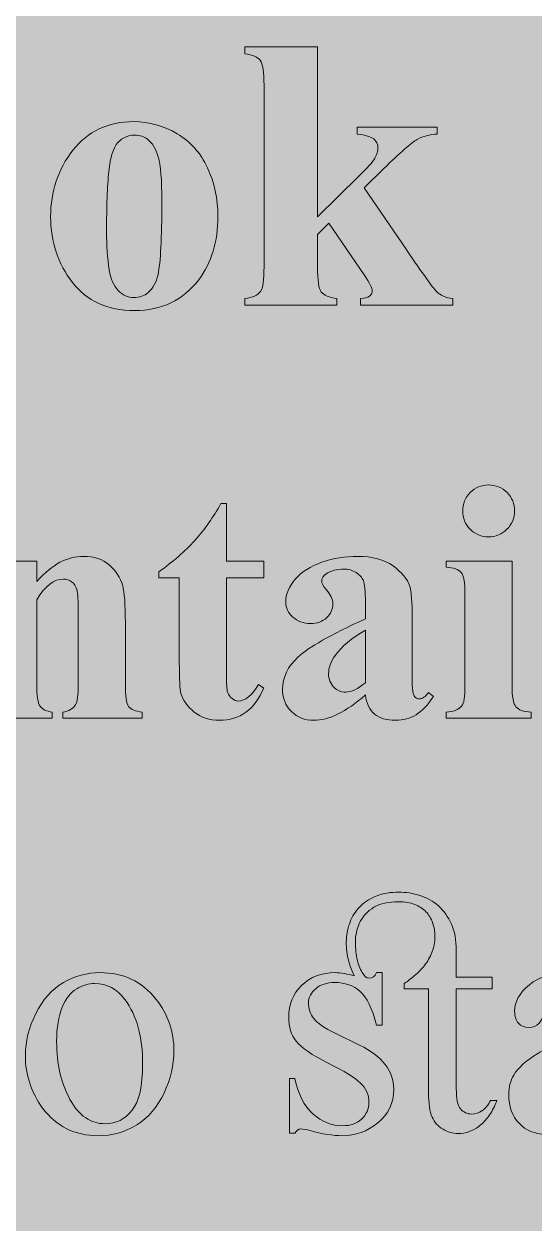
# Model space of a CAD drawing. Header units: inches. Extents: x -1481 to -429, y -1676 to -696.
# Drawn here: x -1398.57 to -1390.21, y -915.03 to -895.38 of the extents above; entities that cross this region are included whole.
import ezdxf

# ---------------------------------------------------------------- set-up
doc = ezdxf.new("R2010")
doc.units = ezdxf.units.IN
doc.header["$MEASUREMENT"] = 0
doc.layers.add('Layer 1', color=7, linetype='Continuous')

# ---------------------------------------------------------------- blocks, each defined once
blk = doc.blocks.new('block 425')
at = {"layer": 'Layer 1', "true_color": 0x8cc63e}
h = blk.add_hatch(color=73, dxfattribs=at)
h.dxf.hatch_style = 2
edge = h.paths.add_edge_path()
edge.add_spline(control_points=[(-1393.761, -895.753), (-1393.761, -895.753), (-1393.761, -898.54), (-1393.761, -898.54), (-1393.761, -898.54), (-1393.083, -897.875), (-1393.083, -897.875), (-1392.943, -897.739), (-1392.856, -897.641), (-1392.822, -897.581), (-1392.788, -897.521), (-1392.77, -897.462), (-1392.77, -897.406), (-1392.77, -897.35), (-1392.793, -897.303), (-1392.839, -897.265), (-1392.885, -897.228), (-1392.975, -897.201), (-1393.108, -897.184), (-1393.108, -897.184), (-1393.108, -897.069), (-1393.108, -897.069), (-1393.108, -897.069), (-1391.799, -897.069), (-1391.799, -897.069), (-1391.799, -897.069), (-1391.799, -897.184), (-1391.799, -897.184), (-1391.924, -897.19), (-1392.033, -897.22), (-1392.127, -897.273), (-1392.221, -897.326), (-1392.404, -897.486), (-1392.677, -897.753), (-1392.677, -897.753), (-1392.995, -898.065), (-1392.995, -898.065), (-1392.995, -898.065), (-1392.308, -899.071), (-1392.308, -899.071), (-1392.031, -899.48), (-1391.866, -899.709), (-1391.814, -899.759), (-1391.744, -899.83), (-1391.654, -899.869), (-1391.546, -899.878), (-1391.546, -899.878), (-1391.546, -899.99), (-1391.546, -899.99), (-1391.546, -899.99), (-1393.055, -899.99), (-1393.055, -899.99), (-1393.055, -899.99), (-1393.055, -899.878), (-1393.055, -899.878), (-1392.988, -899.878), (-1392.94, -899.865), (-1392.909, -899.84), (-1392.879, -899.815), (-1392.864, -899.788), (-1392.864, -899.759), (-1392.864, -899.711), (-1392.908, -899.622), (-1392.995, -899.493), (-1392.995, -899.493), (-1393.573, -898.646), (-1393.573, -898.646), (-1393.573, -898.646), (-1393.761, -898.831), (-1393.761, -898.831), (-1393.761, -898.831), (-1393.761, -899.356), (-1393.761, -899.356), (-1393.761, -899.579), (-1393.74, -899.718), (-1393.698, -899.773), (-1393.657, -899.828), (-1393.571, -899.863), (-1393.442, -899.878), (-1393.442, -899.878), (-1393.442, -899.99), (-1393.442, -899.99), (-1393.442, -899.99), (-1394.951, -899.99), (-1394.951, -899.99), (-1394.951, -899.99), (-1394.951, -899.878), (-1394.951, -899.878), (-1394.828, -899.865), (-1394.741, -899.825), (-1394.689, -899.759), (-1394.653, -899.713), (-1394.636, -899.579), (-1394.636, -899.356), (-1394.636, -899.356), (-1394.636, -896.388), (-1394.636, -896.388), (-1394.636, -896.167), (-1394.656, -896.029), (-1394.697, -895.975), (-1394.737, -895.921), (-1394.822, -895.886), (-1394.951, -895.869), (-1394.951, -895.869), (-1394.951, -895.753), (-1394.951, -895.753), (-1394.951, -895.753), (-1393.761, -895.753), (-1393.761, -895.753)], knot_values=[0, 0, 0, 0, 1, 1, 1, 2, 2, 2, 3, 3, 3, 4, 4, 4, 5, 5, 5, 6, 6, 6, 7, 7, 7, 8, 8, 8, 9, 9, 9, 10, 10, 10, 11, 11, 11, 12, 12, 12, 13, 13, 13, 14, 14, 14, 15, 15, 15, 16, 16, 16, 17, 17, 17, 18, 18, 18, 19, 19, 19, 20, 20, 20, 21, 21, 21, 22, 22, 22, 23, 23, 23, 24, 24, 24, 25, 25, 25, 26, 26, 26, 27, 27, 27, 28, 28, 28, 29, 29, 29, 30, 30, 30, 31, 31, 31, 32, 32, 32, 33, 33, 33, 34, 34, 34, 35, 35, 35, 36, 36, 36, 36], degree=3, periodic=1)
h = blk.add_hatch(color=73, dxfattribs=at)
h.dxf.hatch_style = 2
edge = h.paths.add_edge_path()
edge.add_spline(control_points=[(-1396.77, -896.981), (-1396.515, -896.981), (-1396.279, -897.047), (-1396.06, -897.178), (-1395.842, -897.309), (-1395.676, -897.496), (-1395.562, -897.737), (-1395.448, -897.979), (-1395.392, -898.244), (-1395.392, -898.531), (-1395.392, -898.945), (-1395.497, -899.292), (-1395.707, -899.571), (-1395.961, -899.909), (-1396.312, -900.077), (-1396.76, -900.077), (-1397.2, -900.077), (-1397.538, -899.923), (-1397.775, -899.615), (-1398.013, -899.307), (-1398.132, -898.949), (-1398.132, -898.543), (-1398.132, -898.125), (-1398.01, -897.759), (-1397.768, -897.448), (-1397.525, -897.137), (-1397.192, -896.981), (-1396.77, -896.981)], knot_values=[0, 0, 0, 0, 1, 1, 1, 2, 2, 2, 3, 3, 3, 4, 4, 4, 5, 5, 5, 6, 6, 6, 7, 7, 7, 8, 8, 8, 9, 9, 9, 9], degree=3, periodic=1)
edge = h.paths.add_edge_path()
edge.add_spline(control_points=[(-1396.757, -897.203), (-1396.863, -897.203), (-1396.954, -897.243), (-1397.03, -897.323), (-1397.106, -897.404), (-1397.156, -897.562), (-1397.18, -897.798), (-1397.204, -898.034), (-1397.216, -898.363), (-1397.216, -898.784), (-1397.216, -899.007), (-1397.202, -899.215), (-1397.173, -899.409), (-1397.15, -899.557), (-1397.101, -899.669), (-1397.026, -899.746), (-1396.951, -899.823), (-1396.865, -899.862), (-1396.77, -899.862), (-1396.676, -899.862), (-1396.598, -899.836), (-1396.535, -899.783), (-1396.454, -899.713), (-1396.4, -899.614), (-1396.373, -899.487), (-1396.331, -899.289), (-1396.31, -898.889), (-1396.31, -898.287), (-1396.31, -897.933), (-1396.33, -897.69), (-1396.37, -897.558), (-1396.409, -897.425), (-1396.467, -897.329), (-1396.545, -897.269), (-1396.599, -897.225), (-1396.67, -897.203), (-1396.757, -897.203)], knot_values=[0, 0, 0, 0, 1, 1, 1, 2, 2, 2, 3, 3, 3, 4, 4, 4, 5, 5, 5, 6, 6, 6, 7, 7, 7, 8, 8, 8, 9, 9, 9, 10, 10, 10, 11, 11, 11, 12, 12, 12, 12], degree=3, periodic=1)
h = blk.add_hatch(color=73, dxfattribs=at)
h.dxf.hatch_style = 2
edge = h.paths.add_edge_path()
edge.add_spline(control_points=[(-1390.573, -904.182), (-1390.573, -904.182), (-1390.573, -906.222), (-1390.573, -906.222), (-1390.573, -906.404), (-1390.552, -906.52), (-1390.509, -906.571), (-1390.467, -906.621), (-1390.385, -906.65), (-1390.262, -906.657), (-1390.262, -906.657), (-1390.262, -906.756), (-1390.262, -906.756), (-1390.262, -906.756), (-1391.652, -906.756), (-1391.652, -906.756), (-1391.652, -906.756), (-1391.652, -906.657), (-1391.652, -906.657), (-1391.538, -906.654), (-1391.454, -906.621), (-1391.399, -906.558), (-1391.362, -906.516), (-1391.344, -906.404), (-1391.344, -906.222), (-1391.344, -906.222), (-1391.344, -904.719), (-1391.344, -904.719), (-1391.344, -904.537), (-1391.365, -904.421), (-1391.407, -904.371), (-1391.449, -904.32), (-1391.531, -904.291), (-1391.652, -904.284), (-1391.652, -904.284), (-1391.652, -904.182), (-1391.652, -904.182), (-1391.652, -904.182), (-1390.573, -904.182), (-1390.573, -904.182)], knot_values=[0, 0, 0, 0, 1, 1, 1, 2, 2, 2, 3, 3, 3, 4, 4, 4, 5, 5, 5, 6, 6, 6, 7, 7, 7, 8, 8, 8, 9, 9, 9, 10, 10, 10, 11, 11, 11, 12, 12, 12, 13, 13, 13, 13], degree=3, periodic=1)
edge = h.paths.add_edge_path()
edge.add_spline(control_points=[(-1390.958, -902.935), (-1390.839, -902.935), (-1390.738, -902.976), (-1390.655, -903.06), (-1390.573, -903.143), (-1390.531, -903.244), (-1390.531, -903.362), (-1390.531, -903.479), (-1390.573, -903.579), (-1390.657, -903.662), (-1390.74, -903.744), (-1390.841, -903.786), (-1390.958, -903.786), (-1391.076, -903.786), (-1391.176, -903.744), (-1391.258, -903.662), (-1391.341, -903.579), (-1391.382, -903.479), (-1391.382, -903.362), (-1391.382, -903.244), (-1391.341, -903.143), (-1391.258, -903.06), (-1391.176, -902.976), (-1391.076, -902.935), (-1390.958, -902.935)], knot_values=[0, 0, 0, 0, 1, 1, 1, 2, 2, 2, 3, 3, 3, 4, 4, 4, 5, 5, 5, 6, 6, 6, 7, 7, 7, 8, 8, 8, 8], degree=3, periodic=1)
h = blk.add_hatch(color=73, dxfattribs=at)
h.dxf.hatch_style = 2
edge = h.paths.add_edge_path()
edge.add_spline(control_points=[(-1395.253, -903.24), (-1395.253, -903.24), (-1395.253, -904.182), (-1395.253, -904.182), (-1395.253, -904.182), (-1394.642, -904.182), (-1394.642, -904.182), (-1394.642, -904.182), (-1394.642, -904.455), (-1394.642, -904.455), (-1394.642, -904.455), (-1395.253, -904.455), (-1395.253, -904.455), (-1395.253, -904.455), (-1395.253, -906.043), (-1395.253, -906.043), (-1395.253, -906.192), (-1395.247, -906.288), (-1395.233, -906.331), (-1395.219, -906.374), (-1395.195, -906.409), (-1395.16, -906.436), (-1395.125, -906.462), (-1395.093, -906.476), (-1395.063, -906.476), (-1394.944, -906.476), (-1394.831, -906.385), (-1394.725, -906.203), (-1394.725, -906.203), (-1394.642, -906.263), (-1394.642, -906.263), (-1394.791, -906.616), (-1395.032, -906.792), (-1395.366, -906.792), (-1395.53, -906.792), (-1395.668, -906.747), (-1395.781, -906.656), (-1395.894, -906.565), (-1395.966, -906.464), (-1395.997, -906.352), (-1396.015, -906.289), (-1396.024, -906.12), (-1396.024, -905.845), (-1396.024, -905.845), (-1396.024, -904.455), (-1396.024, -904.455), (-1396.024, -904.455), (-1396.36, -904.455), (-1396.36, -904.455), (-1396.36, -904.455), (-1396.36, -904.358), (-1396.36, -904.358), (-1396.129, -904.195), (-1395.932, -904.023), (-1395.77, -903.843), (-1395.607, -903.663), (-1395.465, -903.463), (-1395.344, -903.24), (-1395.344, -903.24), (-1395.253, -903.24), (-1395.253, -903.24)], knot_values=[0, 0, 0, 0, 1, 1, 1, 2, 2, 2, 3, 3, 3, 4, 4, 4, 5, 5, 5, 6, 6, 6, 7, 7, 7, 8, 8, 8, 9, 9, 9, 10, 10, 10, 11, 11, 11, 12, 12, 12, 13, 13, 13, 14, 14, 14, 15, 15, 15, 16, 16, 16, 17, 17, 17, 18, 18, 18, 19, 19, 19, 20, 20, 20, 20], degree=3, periodic=1)
h = blk.add_hatch(color=73, dxfattribs=at)
h.dxf.hatch_style = 2
edge = h.paths.add_edge_path()
edge.add_spline(control_points=[(-1398.359, -904.182), (-1398.359, -904.182), (-1398.359, -904.515), (-1398.359, -904.515), (-1398.227, -904.372), (-1398.1, -904.268), (-1397.979, -904.203), (-1397.858, -904.137), (-1397.728, -904.105), (-1397.588, -904.105), (-1397.421, -904.105), (-1397.283, -904.151), (-1397.172, -904.244), (-1397.062, -904.337), (-1396.989, -904.452), (-1396.952, -904.589), (-1396.923, -904.694), (-1396.908, -904.895), (-1396.908, -905.193), (-1396.908, -905.193), (-1396.908, -906.195), (-1396.908, -906.195), (-1396.908, -906.393), (-1396.89, -906.516), (-1396.854, -906.565), (-1396.819, -906.614), (-1396.744, -906.644), (-1396.63, -906.657), (-1396.63, -906.657), (-1396.63, -906.756), (-1396.63, -906.756), (-1396.63, -906.756), (-1397.932, -906.756), (-1397.932, -906.756), (-1397.932, -906.756), (-1397.932, -906.657), (-1397.932, -906.657), (-1397.835, -906.644), (-1397.765, -906.604), (-1397.723, -906.536), (-1397.694, -906.49), (-1397.679, -906.376), (-1397.679, -906.195), (-1397.679, -906.195), (-1397.679, -905.049), (-1397.679, -905.049), (-1397.679, -904.838), (-1397.687, -904.705), (-1397.704, -904.65), (-1397.72, -904.595), (-1397.748, -904.552), (-1397.788, -904.522), (-1397.827, -904.492), (-1397.871, -904.477), (-1397.919, -904.477), (-1398.077, -904.477), (-1398.223, -904.589), (-1398.359, -904.815), (-1398.359, -904.815), (-1398.359, -906.195), (-1398.359, -906.195), (-1398.359, -906.387), (-1398.341, -906.509), (-1398.305, -906.561), (-1398.27, -906.612), (-1398.203, -906.644), (-1398.106, -906.657), (-1398.106, -906.657), (-1398.106, -906.756), (-1398.106, -906.756), (-1398.106, -906.756), (-1399.408, -906.756), (-1399.408, -906.756), (-1399.408, -906.756), (-1399.408, -906.657), (-1399.408, -906.657), (-1399.3, -906.646), (-1399.223, -906.611), (-1399.177, -906.553), (-1399.146, -906.512), (-1399.13, -906.393), (-1399.13, -906.195), (-1399.13, -906.195), (-1399.13, -904.741), (-1399.13, -904.741), (-1399.13, -904.546), (-1399.148, -904.425), (-1399.184, -904.378), (-1399.22, -904.33), (-1399.294, -904.299), (-1399.408, -904.284), (-1399.408, -904.284), (-1399.408, -904.182), (-1399.408, -904.182), (-1399.408, -904.182), (-1398.359, -904.182), (-1398.359, -904.182)], knot_values=[0, 0, 0, 0, 1, 1, 1, 2, 2, 2, 3, 3, 3, 4, 4, 4, 5, 5, 5, 6, 6, 6, 7, 7, 7, 8, 8, 8, 9, 9, 9, 10, 10, 10, 11, 11, 11, 12, 12, 12, 13, 13, 13, 14, 14, 14, 15, 15, 15, 16, 16, 16, 17, 17, 17, 18, 18, 18, 19, 19, 19, 20, 20, 20, 21, 21, 21, 22, 22, 22, 23, 23, 23, 24, 24, 24, 25, 25, 25, 26, 26, 26, 27, 27, 27, 28, 28, 28, 29, 29, 29, 30, 30, 30, 31, 31, 31, 32, 32, 32, 32], degree=3, periodic=1)
h = blk.add_hatch(color=73, dxfattribs=at)
h.dxf.hatch_style = 2
edge = h.paths.add_edge_path()
edge.add_spline(control_points=[(-1392.976, -906.376), (-1393.29, -906.654), (-1393.572, -906.792), (-1393.822, -906.792), (-1393.968, -906.792), (-1394.091, -906.744), (-1394.188, -906.648), (-1394.285, -906.551), (-1394.334, -906.43), (-1394.334, -906.285), (-1394.334, -906.089), (-1394.249, -905.912), (-1394.08, -905.756), (-1393.912, -905.598), (-1393.544, -905.39), (-1392.976, -905.129), (-1392.976, -905.129), (-1392.976, -904.87), (-1392.976, -904.87), (-1392.976, -904.676), (-1392.987, -904.553), (-1393.008, -904.503), (-1393.029, -904.452), (-1393.069, -904.408), (-1393.128, -904.371), (-1393.187, -904.333), (-1393.253, -904.314), (-1393.326, -904.314), (-1393.445, -904.314), (-1393.544, -904.341), (-1393.621, -904.394), (-1393.668, -904.427), (-1393.692, -904.466), (-1393.692, -904.51), (-1393.692, -904.548), (-1393.667, -904.596), (-1393.615, -904.653), (-1393.545, -904.732), (-1393.51, -904.808), (-1393.51, -904.881), (-1393.51, -904.971), (-1393.544, -905.048), (-1393.611, -905.111), (-1393.678, -905.175), (-1393.766, -905.206), (-1393.874, -905.206), (-1393.99, -905.206), (-1394.086, -905.171), (-1394.164, -905.102), (-1394.242, -905.032), (-1394.281, -904.95), (-1394.281, -904.857), (-1394.281, -904.724), (-1394.229, -904.598), (-1394.124, -904.478), (-1394.02, -904.358), (-1393.874, -904.266), (-1393.687, -904.201), (-1393.5, -904.137), (-1393.305, -904.105), (-1393.103, -904.105), (-1392.859, -904.105), (-1392.666, -904.157), (-1392.523, -904.26), (-1392.381, -904.364), (-1392.289, -904.477), (-1392.247, -904.598), (-1392.221, -904.675), (-1392.208, -904.852), (-1392.208, -905.129), (-1392.208, -905.129), (-1392.208, -906.129), (-1392.208, -906.129), (-1392.208, -906.246), (-1392.204, -906.32), (-1392.194, -906.35), (-1392.185, -906.381), (-1392.171, -906.403), (-1392.153, -906.418), (-1392.135, -906.433), (-1392.114, -906.44), (-1392.09, -906.44), (-1392.042, -906.44), (-1391.993, -906.406), (-1391.944, -906.338), (-1391.944, -906.338), (-1391.861, -906.404), (-1391.861, -906.404), (-1391.953, -906.54), (-1392.048, -906.639), (-1392.146, -906.7), (-1392.244, -906.762), (-1392.356, -906.792), (-1392.481, -906.792), (-1392.628, -906.792), (-1392.742, -906.758), (-1392.825, -906.689), (-1392.907, -906.62), (-1392.958, -906.516), (-1392.976, -906.376)], knot_values=[0, 0, 0, 0, 1, 1, 1, 2, 2, 2, 3, 3, 3, 4, 4, 4, 5, 5, 5, 6, 6, 6, 7, 7, 7, 8, 8, 8, 9, 9, 9, 10, 10, 10, 11, 11, 11, 12, 12, 12, 13, 13, 13, 14, 14, 14, 15, 15, 15, 16, 16, 16, 17, 17, 17, 18, 18, 18, 19, 19, 19, 20, 20, 20, 21, 21, 21, 22, 22, 22, 23, 23, 23, 24, 24, 24, 25, 25, 25, 26, 26, 26, 27, 27, 27, 28, 28, 28, 29, 29, 29, 30, 30, 30, 31, 31, 31, 32, 32, 32, 33, 33, 33, 33], degree=3, periodic=1)
edge = h.paths.add_edge_path()
edge.add_spline(control_points=[(-1392.976, -906.176), (-1392.976, -906.176), (-1392.976, -905.314), (-1392.976, -905.314), (-1393.199, -905.444), (-1393.364, -905.583), (-1393.472, -905.732), (-1393.544, -905.831), (-1393.579, -905.931), (-1393.579, -906.032), (-1393.579, -906.117), (-1393.549, -906.191), (-1393.488, -906.255), (-1393.443, -906.305), (-1393.378, -906.33), (-1393.296, -906.33), (-1393.204, -906.33), (-1393.097, -906.278), (-1392.976, -906.176)], knot_values=[0, 0, 0, 0, 1, 1, 1, 2, 2, 2, 3, 3, 3, 4, 4, 4, 5, 5, 5, 6, 6, 6, 6], degree=3, periodic=1)
h = blk.add_hatch(color=73, dxfattribs=at)
h.dxf.hatch_style = 2
edge = h.paths.add_edge_path()
edge.add_spline(control_points=[(-1392.701, -910.927), (-1392.701, -910.927), (-1392.701, -911.786), (-1392.701, -911.786), (-1392.701, -911.786), (-1392.792, -911.786), (-1392.792, -911.786), (-1392.862, -911.516), (-1392.952, -911.332), (-1393.062, -911.235), (-1393.17, -911.137), (-1393.309, -911.089), (-1393.478, -911.089), (-1393.606, -911.089), (-1393.71, -911.123), (-1393.789, -911.191), (-1393.868, -911.259), (-1393.907, -911.334), (-1393.907, -911.417), (-1393.907, -911.517), (-1393.878, -911.606), (-1393.819, -911.681), (-1393.762, -911.756), (-1393.646, -911.836), (-1393.472, -911.921), (-1393.472, -911.921), (-1393.07, -912.116), (-1393.07, -912.116), (-1392.697, -912.298), (-1392.511, -912.537), (-1392.511, -912.835), (-1392.511, -913.064), (-1392.598, -913.249), (-1392.773, -913.391), (-1392.945, -913.53), (-1393.139, -913.6), (-1393.354, -913.6), (-1393.508, -913.6), (-1393.684, -913.572), (-1393.882, -913.517), (-1393.939, -913.499), (-1393.989, -913.49), (-1394.031, -913.49), (-1394.071, -913.49), (-1394.104, -913.514), (-1394.13, -913.561), (-1394.13, -913.561), (-1394.221, -913.561), (-1394.221, -913.561), (-1394.221, -913.561), (-1394.221, -912.661), (-1394.221, -912.661), (-1394.221, -912.661), (-1394.13, -912.661), (-1394.13, -912.661), (-1394.077, -912.922), (-1393.979, -913.115), (-1393.836, -913.242), (-1393.689, -913.372), (-1393.526, -913.437), (-1393.348, -913.437), (-1393.222, -913.437), (-1393.119, -913.401), (-1393.04, -913.328), (-1392.959, -913.252), (-1392.919, -913.162), (-1392.919, -913.057), (-1392.919, -912.929), (-1392.964, -912.822), (-1393.054, -912.738), (-1393.145, -912.65), (-1393.322, -912.541), (-1393.585, -912.41), (-1393.851, -912.279), (-1394.026, -912.159), (-1394.108, -912.053), (-1394.191, -911.948), (-1394.232, -911.816), (-1394.232, -911.656), (-1394.232, -911.451), (-1394.161, -911.277), (-1394.02, -911.136), (-1393.879, -910.996), (-1393.694, -910.927), (-1393.467, -910.927), (-1393.428, -910.927), (-1393.38, -910.932), (-1393.322, -910.943), (-1393.264, -910.954), (-1393.21, -910.966), (-1393.158, -910.979), (-1393.21, -910.876), (-1393.246, -910.771), (-1393.267, -910.662), (-1393.288, -910.554), (-1393.294, -910.449), (-1393.285, -910.348), (-1393.276, -910.247), (-1393.251, -910.152), (-1393.212, -910.062), (-1393.172, -909.972), (-1393.117, -909.893), (-1393.045, -909.827), (-1392.974, -909.759), (-1392.887, -909.706), (-1392.784, -909.667), (-1392.681, -909.628), (-1392.563, -909.608), (-1392.429, -909.608), (-1392.309, -909.608), (-1392.193, -909.626), (-1392.08, -909.663), (-1391.967, -909.7), (-1391.867, -909.757), (-1391.779, -909.835), (-1391.691, -909.913), (-1391.62, -910.012), (-1391.567, -910.132), (-1391.514, -910.252), (-1391.487, -910.395), (-1391.487, -910.56), (-1391.487, -910.56), (-1391.487, -911.001), (-1391.487, -911.001), (-1391.487, -911.001), (-1390.898, -911.001), (-1390.898, -911.001), (-1390.898, -911.001), (-1390.898, -911.194), (-1390.898, -911.194), (-1390.898, -911.194), (-1391.487, -911.194), (-1391.487, -911.194), (-1391.487, -911.194), (-1391.487, -912.829), (-1391.487, -912.829), (-1391.487, -912.992), (-1391.464, -913.103), (-1391.418, -913.159), (-1391.372, -913.216), (-1391.312, -913.245), (-1391.236, -913.245), (-1391.176, -913.245), (-1391.117, -913.226), (-1391.06, -913.188), (-1391.003, -913.151), (-1390.959, -913.095), (-1390.928, -913.022), (-1390.928, -913.022), (-1390.821, -913.022), (-1390.821, -913.022), (-1390.854, -913.112), (-1390.894, -913.191), (-1390.94, -913.259), (-1390.987, -913.327), (-1391.038, -913.383), (-1391.093, -913.428), (-1391.148, -913.473), (-1391.207, -913.507), (-1391.269, -913.53), (-1391.332, -913.553), (-1391.394, -913.564), (-1391.457, -913.564), (-1391.543, -913.564), (-1391.625, -913.541), (-1391.704, -913.495), (-1391.785, -913.448), (-1391.845, -913.381), (-1391.883, -913.294), (-1391.922, -913.206), (-1391.941, -913.071), (-1391.941, -912.89), (-1391.941, -912.89), (-1391.941, -911.194), (-1391.941, -911.194), (-1391.941, -911.194), (-1392.34, -911.194), (-1392.34, -911.194), (-1392.34, -911.194), (-1392.34, -911.103), (-1392.34, -911.103), (-1392.285, -911.068), (-1392.228, -911.026), (-1392.17, -910.977), (-1392.111, -910.929), (-1392.057, -910.873), (-1392.007, -910.81), (-1391.958, -910.746), (-1391.917, -910.675), (-1391.885, -910.596), (-1391.853, -910.517), (-1391.837, -910.43), (-1391.837, -910.334), (-1391.837, -910.256), (-1391.849, -910.181), (-1391.874, -910.112), (-1391.899, -910.042), (-1391.935, -909.981), (-1391.984, -909.93), (-1392.033, -909.878), (-1392.094, -909.838), (-1392.168, -909.809), (-1392.243, -909.779), (-1392.329, -909.765), (-1392.429, -909.765), (-1392.599, -909.765), (-1392.735, -909.795), (-1392.836, -909.857), (-1392.937, -909.918), (-1393.011, -909.996), (-1393.059, -910.089), (-1393.107, -910.183), (-1393.133, -910.283), (-1393.138, -910.391), (-1393.142, -910.498), (-1393.134, -910.599), (-1393.114, -910.692), (-1393.094, -910.786), (-1393.065, -910.864), (-1393.027, -910.925), (-1392.99, -910.987), (-1392.954, -911.017), (-1392.919, -911.017), (-1392.86, -911.017), (-1392.818, -910.987), (-1392.792, -910.927), (-1392.792, -910.927), (-1392.701, -910.927), (-1392.701, -910.927)], knot_values=[0, 0, 0, 0, 1, 1, 1, 2, 2, 2, 3, 3, 3, 4, 4, 4, 5, 5, 5, 6, 6, 6, 7, 7, 7, 8, 8, 8, 9, 9, 9, 10, 10, 10, 11, 11, 11, 12, 12, 12, 13, 13, 13, 14, 14, 14, 15, 15, 15, 16, 16, 16, 17, 17, 17, 18, 18, 18, 19, 19, 19, 20, 20, 20, 21, 21, 21, 22, 22, 22, 23, 23, 23, 24, 24, 24, 25, 25, 25, 26, 26, 26, 27, 27, 27, 28, 28, 28, 29, 29, 29, 30, 30, 30, 31, 31, 31, 32, 32, 32, 33, 33, 33, 34, 34, 34, 35, 35, 35, 36, 36, 36, 37, 37, 37, 38, 38, 38, 39, 39, 39, 40, 40, 40, 41, 41, 41, 42, 42, 42, 43, 43, 43, 44, 44, 44, 45, 45, 45, 46, 46, 46, 47, 47, 47, 48, 48, 48, 49, 49, 49, 50, 50, 50, 51, 51, 51, 52, 52, 52, 53, 53, 53, 54, 54, 54, 55, 55, 55, 56, 56, 56, 57, 57, 57, 58, 58, 58, 59, 59, 59, 60, 60, 60, 61, 61, 61, 62, 62, 62, 63, 63, 63, 64, 64, 64, 65, 65, 65, 66, 66, 66, 67, 67, 67, 68, 68, 68, 69, 69, 69, 70, 70, 70, 71, 71, 71, 72, 72, 72, 73, 73, 73, 74, 74, 74, 75, 75, 75, 76, 76, 76, 76], degree=3, periodic=1)
h = blk.add_hatch(color=73, dxfattribs=at)
h.dxf.hatch_style = 2
edge = h.paths.add_edge_path()
edge.add_spline(control_points=[(-1397.327, -910.927), (-1396.945, -910.927), (-1396.638, -911.071), (-1396.407, -911.361), (-1396.211, -911.609), (-1396.112, -911.894), (-1396.112, -912.215), (-1396.112, -912.441), (-1396.167, -912.669), (-1396.275, -912.901), (-1396.383, -913.132), (-1396.532, -913.306), (-1396.722, -913.424), (-1396.912, -913.541), (-1397.124, -913.6), (-1397.357, -913.6), (-1397.737, -913.6), (-1398.039, -913.448), (-1398.263, -913.146), (-1398.452, -912.891), (-1398.546, -912.604), (-1398.546, -912.287), (-1398.546, -912.055), (-1398.489, -911.825), (-1398.374, -911.597), (-1398.26, -911.368), (-1398.109, -911.2), (-1397.921, -911.09), (-1397.734, -910.981), (-1397.536, -910.927), (-1397.327, -910.927)], knot_values=[0, 0, 0, 0, 1, 1, 1, 2, 2, 2, 3, 3, 3, 4, 4, 4, 5, 5, 5, 6, 6, 6, 7, 7, 7, 8, 8, 8, 9, 9, 9, 10, 10, 10, 10], degree=3, periodic=1)
edge = h.paths.add_edge_path()
edge.add_spline(control_points=[(-1397.412, -911.105), (-1397.509, -911.105), (-1397.607, -911.134), (-1397.705, -911.192), (-1397.803, -911.25), (-1397.883, -911.351), (-1397.943, -911.496), (-1398.004, -911.642), (-1398.034, -911.828), (-1398.034, -912.055), (-1398.034, -912.423), (-1397.961, -912.739), (-1397.815, -913.005), (-1397.669, -913.271), (-1397.477, -913.404), (-1397.239, -913.404), (-1397.061, -913.404), (-1396.914, -913.331), (-1396.798, -913.184), (-1396.682, -913.037), (-1396.625, -912.785), (-1396.625, -912.427), (-1396.625, -911.979), (-1396.721, -911.627), (-1396.914, -911.37), (-1397.044, -911.194), (-1397.21, -911.105), (-1397.412, -911.105)], knot_values=[0, 0, 0, 0, 1, 1, 1, 2, 2, 2, 3, 3, 3, 4, 4, 4, 5, 5, 5, 6, 6, 6, 7, 7, 7, 8, 8, 8, 9, 9, 9, 9], degree=3, periodic=1)
h = blk.add_hatch(color=73, dxfattribs=at)
h.dxf.hatch_style = 2
edge = h.paths.add_edge_path()
edge.add_spline(control_points=[(-1389.224, -913.159), (-1389.482, -913.36), (-1389.645, -913.475), (-1389.711, -913.506), (-1389.81, -913.552), (-1389.916, -913.575), (-1390.028, -913.575), (-1390.202, -913.575), (-1390.346, -913.516), (-1390.458, -913.396), (-1390.571, -913.277), (-1390.628, -913.12), (-1390.628, -912.925), (-1390.628, -912.803), (-1390.6, -912.696), (-1390.545, -912.606), (-1390.47, -912.481), (-1390.339, -912.364), (-1390.153, -912.254), (-1389.967, -912.143), (-1389.657, -912.009), (-1389.224, -911.852), (-1389.224, -911.852), (-1389.224, -911.752), (-1389.224, -911.752), (-1389.224, -911.501), (-1389.264, -911.328), (-1389.343, -911.235), (-1389.423, -911.141), (-1389.539, -911.094), (-1389.692, -911.094), (-1389.807, -911.094), (-1389.899, -911.126), (-1389.967, -911.188), (-1390.037, -911.25), (-1390.072, -911.322), (-1390.072, -911.403), (-1390.072, -911.403), (-1390.066, -911.563), (-1390.066, -911.563), (-1390.066, -911.647), (-1390.088, -911.712), (-1390.131, -911.758), (-1390.174, -911.804), (-1390.23, -911.827), (-1390.3, -911.827), (-1390.368, -911.827), (-1390.424, -911.803), (-1390.467, -911.755), (-1390.51, -911.708), (-1390.531, -911.642), (-1390.531, -911.56), (-1390.531, -911.402), (-1390.451, -911.257), (-1390.289, -911.125), (-1390.128, -910.992), (-1389.901, -910.927), (-1389.609, -910.927), (-1389.385, -910.927), (-1389.202, -910.964), (-1389.058, -911.039), (-1388.95, -911.096), (-1388.87, -911.185), (-1388.819, -911.306), (-1388.786, -911.386), (-1388.769, -911.547), (-1388.769, -911.791), (-1388.769, -911.791), (-1388.769, -912.647), (-1388.769, -912.647), (-1388.769, -912.888), (-1388.765, -913.035), (-1388.756, -913.089), (-1388.746, -913.143), (-1388.731, -913.18), (-1388.71, -913.198), (-1388.689, -913.216), (-1388.665, -913.226), (-1388.637, -913.226), (-1388.608, -913.226), (-1388.582, -913.219), (-1388.56, -913.206), (-1388.522, -913.183), (-1388.447, -913.115), (-1388.337, -913.005), (-1388.337, -913.005), (-1388.337, -913.159), (-1388.337, -913.159), (-1388.543, -913.435), (-1388.739, -913.572), (-1388.926, -913.572), (-1389.016, -913.572), (-1389.088, -913.541), (-1389.141, -913.479), (-1389.194, -913.416), (-1389.222, -913.31), (-1389.224, -913.159)], knot_values=[0, 0, 0, 0, 1, 1, 1, 2, 2, 2, 3, 3, 3, 4, 4, 4, 5, 5, 5, 6, 6, 6, 7, 7, 7, 8, 8, 8, 9, 9, 9, 10, 10, 10, 11, 11, 11, 12, 12, 12, 13, 13, 13, 14, 14, 14, 15, 15, 15, 16, 16, 16, 17, 17, 17, 18, 18, 18, 19, 19, 19, 20, 20, 20, 21, 21, 21, 22, 22, 22, 23, 23, 23, 24, 24, 24, 25, 25, 25, 26, 26, 26, 27, 27, 27, 28, 28, 28, 29, 29, 29, 30, 30, 30, 31, 31, 31, 32, 32, 32, 32], degree=3, periodic=1)
edge = h.paths.add_edge_path()
edge.add_spline(control_points=[(-1389.224, -912.981), (-1389.224, -912.981), (-1389.224, -912.019), (-1389.224, -912.019), (-1389.501, -912.13), (-1389.68, -912.208), (-1389.76, -912.254), (-1389.906, -912.334), (-1390.009, -912.419), (-1390.072, -912.507), (-1390.134, -912.595), (-1390.165, -912.691), (-1390.165, -912.796), (-1390.165, -912.928), (-1390.126, -913.038), (-1390.047, -913.125), (-1389.968, -913.212), (-1389.877, -913.256), (-1389.774, -913.256), (-1389.635, -913.256), (-1389.451, -913.164), (-1389.224, -912.981)], knot_values=[0, 0, 0, 0, 1, 1, 1, 2, 2, 2, 3, 3, 3, 4, 4, 4, 5, 5, 5, 6, 6, 6, 7, 7, 7, 7], degree=3, periodic=1)
at = {"layer": 'Layer 1', "lineweight": 0}
for points, knots in [([(-1393.761, -895.753), (-1393.761, -895.753), (-1393.761, -898.54), (-1393.761, -898.54), (-1393.761, -898.54), (-1393.083, -897.875), (-1393.083, -897.875), (-1392.943, -897.739), (-1392.856, -897.641), (-1392.822, -897.581), (-1392.788, -897.521), (-1392.77, -897.462), (-1392.77, -897.406), (-1392.77, -897.35), (-1392.793, -897.303), (-1392.839, -897.265), (-1392.885, -897.228), (-1392.975, -897.201), (-1393.108, -897.184), (-1393.108, -897.184), (-1393.108, -897.069), (-1393.108, -897.069), (-1393.108, -897.069), (-1391.799, -897.069), (-1391.799, -897.069), (-1391.799, -897.069), (-1391.799, -897.184), (-1391.799, -897.184), (-1391.924, -897.19), (-1392.033, -897.22), (-1392.127, -897.273), (-1392.221, -897.326), (-1392.404, -897.486), (-1392.677, -897.753), (-1392.677, -897.753), (-1392.995, -898.065), (-1392.995, -898.065), (-1392.995, -898.065), (-1392.308, -899.071), (-1392.308, -899.071), (-1392.031, -899.48), (-1391.866, -899.709), (-1391.814, -899.759), (-1391.744, -899.83), (-1391.654, -899.869), (-1391.546, -899.878), (-1391.546, -899.878), (-1391.546, -899.99), (-1391.546, -899.99), (-1391.546, -899.99), (-1393.055, -899.99), (-1393.055, -899.99), (-1393.055, -899.99), (-1393.055, -899.878), (-1393.055, -899.878), (-1392.988, -899.878), (-1392.94, -899.865), (-1392.909, -899.84), (-1392.879, -899.815), (-1392.864, -899.788), (-1392.864, -899.759), (-1392.864, -899.711), (-1392.908, -899.622), (-1392.995, -899.493), (-1392.995, -899.493), (-1393.573, -898.646), (-1393.573, -898.646), (-1393.573, -898.646), (-1393.761, -898.831), (-1393.761, -898.831), (-1393.761, -898.831), (-1393.761, -899.356), (-1393.761, -899.356), (-1393.761, -899.579), (-1393.74, -899.718), (-1393.698, -899.773), (-1393.657, -899.828), (-1393.571, -899.863), (-1393.442, -899.878), (-1393.442, -899.878), (-1393.442, -899.99), (-1393.442, -899.99), (-1393.442, -899.99), (-1394.951, -899.99), (-1394.951, -899.99), (-1394.951, -899.99), (-1394.951, -899.878), (-1394.951, -899.878), (-1394.828, -899.865), (-1394.741, -899.825), (-1394.689, -899.759), (-1394.653, -899.713), (-1394.636, -899.579), (-1394.636, -899.356), (-1394.636, -899.356), (-1394.636, -896.388), (-1394.636, -896.388), (-1394.636, -896.167), (-1394.656, -896.029), (-1394.697, -895.975), (-1394.737, -895.921), (-1394.822, -895.886), (-1394.951, -895.869), (-1394.951, -895.869), (-1394.951, -895.753), (-1394.951, -895.753), (-1394.951, -895.753), (-1393.761, -895.753), (-1393.761, -895.753)], [0, 0, 0, 0, 1, 1, 1, 2, 2, 2, 3, 3, 3, 4, 4, 4, 5, 5, 5, 6, 6, 6, 7, 7, 7, 8, 8, 8, 9, 9, 9, 10, 10, 10, 11, 11, 11, 12, 12, 12, 13, 13, 13, 14, 14, 14, 15, 15, 15, 16, 16, 16, 17, 17, 17, 18, 18, 18, 19, 19, 19, 20, 20, 20, 21, 21, 21, 22, 22, 22, 23, 23, 23, 24, 24, 24, 25, 25, 25, 26, 26, 26, 27, 27, 27, 28, 28, 28, 29, 29, 29, 30, 30, 30, 31, 31, 31, 32, 32, 32, 33, 33, 33, 34, 34, 34, 35, 35, 35, 36, 36, 36, 36]), ([(-1396.77, -896.981), (-1396.515, -896.981), (-1396.279, -897.047), (-1396.06, -897.178), (-1395.842, -897.309), (-1395.676, -897.496), (-1395.562, -897.737), (-1395.448, -897.979), (-1395.392, -898.244), (-1395.392, -898.531), (-1395.392, -898.945), (-1395.497, -899.292), (-1395.707, -899.571), (-1395.961, -899.909), (-1396.312, -900.077), (-1396.76, -900.077), (-1397.2, -900.077), (-1397.538, -899.923), (-1397.775, -899.615), (-1398.013, -899.307), (-1398.132, -898.949), (-1398.132, -898.543), (-1398.132, -898.125), (-1398.01, -897.759), (-1397.768, -897.448), (-1397.525, -897.137), (-1397.192, -896.981), (-1396.77, -896.981)], [0, 0, 0, 0, 1, 1, 1, 2, 2, 2, 3, 3, 3, 4, 4, 4, 5, 5, 5, 6, 6, 6, 7, 7, 7, 8, 8, 8, 9, 9, 9, 9]), ([(-1396.757, -897.203), (-1396.863, -897.203), (-1396.954, -897.243), (-1397.03, -897.323), (-1397.106, -897.404), (-1397.156, -897.562), (-1397.18, -897.798), (-1397.204, -898.034), (-1397.216, -898.363), (-1397.216, -898.784), (-1397.216, -899.007), (-1397.202, -899.215), (-1397.173, -899.409), (-1397.15, -899.557), (-1397.101, -899.669), (-1397.026, -899.746), (-1396.951, -899.823), (-1396.865, -899.862), (-1396.77, -899.862), (-1396.676, -899.862), (-1396.598, -899.836), (-1396.535, -899.783), (-1396.454, -899.713), (-1396.4, -899.614), (-1396.373, -899.487), (-1396.331, -899.289), (-1396.31, -898.889), (-1396.31, -898.287), (-1396.31, -897.933), (-1396.33, -897.69), (-1396.37, -897.558), (-1396.409, -897.425), (-1396.467, -897.329), (-1396.545, -897.269), (-1396.599, -897.225), (-1396.67, -897.203), (-1396.757, -897.203)], [0, 0, 0, 0, 1, 1, 1, 2, 2, 2, 3, 3, 3, 4, 4, 4, 5, 5, 5, 6, 6, 6, 7, 7, 7, 8, 8, 8, 9, 9, 9, 10, 10, 10, 11, 11, 11, 12, 12, 12, 12]), ([(-1390.958, -902.935), (-1390.839, -902.935), (-1390.738, -902.976), (-1390.655, -903.06), (-1390.573, -903.143), (-1390.531, -903.244), (-1390.531, -903.362), (-1390.531, -903.479), (-1390.573, -903.579), (-1390.657, -903.662), (-1390.74, -903.744), (-1390.841, -903.786), (-1390.958, -903.786), (-1391.076, -903.786), (-1391.176, -903.744), (-1391.258, -903.662), (-1391.341, -903.579), (-1391.382, -903.479), (-1391.382, -903.362), (-1391.382, -903.244), (-1391.341, -903.143), (-1391.258, -903.06), (-1391.176, -902.976), (-1391.076, -902.935), (-1390.958, -902.935)], [0, 0, 0, 0, 1, 1, 1, 2, 2, 2, 3, 3, 3, 4, 4, 4, 5, 5, 5, 6, 6, 6, 7, 7, 7, 8, 8, 8, 8]), ([(-1395.253, -903.24), (-1395.253, -903.24), (-1395.253, -904.182), (-1395.253, -904.182), (-1395.253, -904.182), (-1394.642, -904.182), (-1394.642, -904.182), (-1394.642, -904.182), (-1394.642, -904.455), (-1394.642, -904.455), (-1394.642, -904.455), (-1395.253, -904.455), (-1395.253, -904.455), (-1395.253, -904.455), (-1395.253, -906.043), (-1395.253, -906.043), (-1395.253, -906.192), (-1395.247, -906.288), (-1395.233, -906.331), (-1395.219, -906.374), (-1395.195, -906.409), (-1395.16, -906.436), (-1395.125, -906.462), (-1395.093, -906.476), (-1395.063, -906.476), (-1394.944, -906.476), (-1394.831, -906.385), (-1394.725, -906.203), (-1394.725, -906.203), (-1394.642, -906.263), (-1394.642, -906.263), (-1394.791, -906.616), (-1395.032, -906.792), (-1395.366, -906.792), (-1395.53, -906.792), (-1395.668, -906.747), (-1395.781, -906.656), (-1395.894, -906.565), (-1395.966, -906.464), (-1395.997, -906.352), (-1396.015, -906.289), (-1396.024, -906.12), (-1396.024, -905.845), (-1396.024, -905.845), (-1396.024, -904.455), (-1396.024, -904.455), (-1396.024, -904.455), (-1396.36, -904.455), (-1396.36, -904.455), (-1396.36, -904.455), (-1396.36, -904.358), (-1396.36, -904.358), (-1396.129, -904.195), (-1395.932, -904.023), (-1395.77, -903.843), (-1395.607, -903.663), (-1395.465, -903.463), (-1395.344, -903.24), (-1395.344, -903.24), (-1395.253, -903.24), (-1395.253, -903.24)], [0, 0, 0, 0, 1, 1, 1, 2, 2, 2, 3, 3, 3, 4, 4, 4, 5, 5, 5, 6, 6, 6, 7, 7, 7, 8, 8, 8, 9, 9, 9, 10, 10, 10, 11, 11, 11, 12, 12, 12, 13, 13, 13, 14, 14, 14, 15, 15, 15, 16, 16, 16, 17, 17, 17, 18, 18, 18, 19, 19, 19, 20, 20, 20, 20]), ([(-1398.359, -904.182), (-1398.359, -904.182), (-1398.359, -904.515), (-1398.359, -904.515), (-1398.227, -904.372), (-1398.1, -904.268), (-1397.979, -904.203), (-1397.858, -904.137), (-1397.728, -904.105), (-1397.588, -904.105), (-1397.421, -904.105), (-1397.283, -904.151), (-1397.172, -904.244), (-1397.062, -904.337), (-1396.989, -904.452), (-1396.952, -904.589), (-1396.923, -904.694), (-1396.908, -904.895), (-1396.908, -905.193), (-1396.908, -905.193), (-1396.908, -906.195), (-1396.908, -906.195), (-1396.908, -906.393), (-1396.89, -906.516), (-1396.854, -906.565), (-1396.819, -906.614), (-1396.744, -906.644), (-1396.63, -906.657), (-1396.63, -906.657), (-1396.63, -906.756), (-1396.63, -906.756), (-1396.63, -906.756), (-1397.932, -906.756), (-1397.932, -906.756), (-1397.932, -906.756), (-1397.932, -906.657), (-1397.932, -906.657), (-1397.835, -906.644), (-1397.765, -906.604), (-1397.723, -906.536), (-1397.694, -906.49), (-1397.679, -906.376), (-1397.679, -906.195), (-1397.679, -906.195), (-1397.679, -905.049), (-1397.679, -905.049), (-1397.679, -904.838), (-1397.687, -904.705), (-1397.704, -904.65), (-1397.72, -904.595), (-1397.748, -904.552), (-1397.788, -904.522), (-1397.827, -904.492), (-1397.871, -904.477), (-1397.919, -904.477), (-1398.077, -904.477), (-1398.223, -904.589), (-1398.359, -904.815), (-1398.359, -904.815), (-1398.359, -906.195), (-1398.359, -906.195), (-1398.359, -906.387), (-1398.341, -906.509), (-1398.305, -906.561), (-1398.27, -906.612), (-1398.203, -906.644), (-1398.106, -906.657), (-1398.106, -906.657), (-1398.106, -906.756), (-1398.106, -906.756), (-1398.106, -906.756), (-1399.408, -906.756), (-1399.408, -906.756), (-1399.408, -906.756), (-1399.408, -906.657), (-1399.408, -906.657), (-1399.3, -906.646), (-1399.223, -906.611), (-1399.177, -906.553), (-1399.146, -906.512), (-1399.13, -906.393), (-1399.13, -906.195), (-1399.13, -906.195), (-1399.13, -904.741), (-1399.13, -904.741), (-1399.13, -904.546), (-1399.148, -904.425), (-1399.184, -904.378), (-1399.22, -904.33), (-1399.294, -904.299), (-1399.408, -904.284), (-1399.408, -904.284), (-1399.408, -904.182), (-1399.408, -904.182), (-1399.408, -904.182), (-1398.359, -904.182), (-1398.359, -904.182)], [0, 0, 0, 0, 1, 1, 1, 2, 2, 2, 3, 3, 3, 4, 4, 4, 5, 5, 5, 6, 6, 6, 7, 7, 7, 8, 8, 8, 9, 9, 9, 10, 10, 10, 11, 11, 11, 12, 12, 12, 13, 13, 13, 14, 14, 14, 15, 15, 15, 16, 16, 16, 17, 17, 17, 18, 18, 18, 19, 19, 19, 20, 20, 20, 21, 21, 21, 22, 22, 22, 23, 23, 23, 24, 24, 24, 25, 25, 25, 26, 26, 26, 27, 27, 27, 28, 28, 28, 29, 29, 29, 30, 30, 30, 31, 31, 31, 32, 32, 32, 32]), ([(-1392.976, -906.376), (-1393.29, -906.654), (-1393.572, -906.792), (-1393.822, -906.792), (-1393.968, -906.792), (-1394.091, -906.744), (-1394.188, -906.648), (-1394.285, -906.551), (-1394.334, -906.43), (-1394.334, -906.285), (-1394.334, -906.089), (-1394.249, -905.912), (-1394.08, -905.756), (-1393.912, -905.598), (-1393.544, -905.39), (-1392.976, -905.129), (-1392.976, -905.129), (-1392.976, -904.87), (-1392.976, -904.87), (-1392.976, -904.676), (-1392.987, -904.553), (-1393.008, -904.503), (-1393.029, -904.452), (-1393.069, -904.408), (-1393.128, -904.371), (-1393.187, -904.333), (-1393.253, -904.314), (-1393.326, -904.314), (-1393.445, -904.314), (-1393.544, -904.341), (-1393.621, -904.394), (-1393.668, -904.427), (-1393.692, -904.466), (-1393.692, -904.51), (-1393.692, -904.548), (-1393.667, -904.596), (-1393.615, -904.653), (-1393.545, -904.732), (-1393.51, -904.808), (-1393.51, -904.881), (-1393.51, -904.971), (-1393.544, -905.048), (-1393.611, -905.111), (-1393.678, -905.175), (-1393.766, -905.206), (-1393.874, -905.206), (-1393.99, -905.206), (-1394.086, -905.171), (-1394.164, -905.102), (-1394.242, -905.032), (-1394.281, -904.95), (-1394.281, -904.857), (-1394.281, -904.724), (-1394.229, -904.598), (-1394.124, -904.478), (-1394.02, -904.358), (-1393.874, -904.266), (-1393.687, -904.201), (-1393.5, -904.137), (-1393.305, -904.105), (-1393.103, -904.105), (-1392.859, -904.105), (-1392.666, -904.157), (-1392.523, -904.26), (-1392.381, -904.364), (-1392.289, -904.477), (-1392.247, -904.598), (-1392.221, -904.675), (-1392.208, -904.852), (-1392.208, -905.129), (-1392.208, -905.129), (-1392.208, -906.129), (-1392.208, -906.129), (-1392.208, -906.246), (-1392.204, -906.32), (-1392.194, -906.35), (-1392.185, -906.381), (-1392.171, -906.403), (-1392.153, -906.418), (-1392.135, -906.433), (-1392.114, -906.44), (-1392.09, -906.44), (-1392.042, -906.44), (-1391.993, -906.406), (-1391.944, -906.338), (-1391.944, -906.338), (-1391.861, -906.404), (-1391.861, -906.404), (-1391.953, -906.54), (-1392.048, -906.639), (-1392.146, -906.7), (-1392.244, -906.762), (-1392.356, -906.792), (-1392.481, -906.792), (-1392.628, -906.792), (-1392.742, -906.758), (-1392.825, -906.689), (-1392.907, -906.62), (-1392.958, -906.516), (-1392.976, -906.376)], [0, 0, 0, 0, 1, 1, 1, 2, 2, 2, 3, 3, 3, 4, 4, 4, 5, 5, 5, 6, 6, 6, 7, 7, 7, 8, 8, 8, 9, 9, 9, 10, 10, 10, 11, 11, 11, 12, 12, 12, 13, 13, 13, 14, 14, 14, 15, 15, 15, 16, 16, 16, 17, 17, 17, 18, 18, 18, 19, 19, 19, 20, 20, 20, 21, 21, 21, 22, 22, 22, 23, 23, 23, 24, 24, 24, 25, 25, 25, 26, 26, 26, 27, 27, 27, 28, 28, 28, 29, 29, 29, 30, 30, 30, 31, 31, 31, 32, 32, 32, 33, 33, 33, 33]), ([(-1390.573, -904.182), (-1390.573, -904.182), (-1390.573, -906.222), (-1390.573, -906.222), (-1390.573, -906.404), (-1390.552, -906.52), (-1390.509, -906.571), (-1390.467, -906.621), (-1390.385, -906.65), (-1390.262, -906.657), (-1390.262, -906.657), (-1390.262, -906.756), (-1390.262, -906.756), (-1390.262, -906.756), (-1391.652, -906.756), (-1391.652, -906.756), (-1391.652, -906.756), (-1391.652, -906.657), (-1391.652, -906.657), (-1391.538, -906.654), (-1391.454, -906.621), (-1391.399, -906.558), (-1391.362, -906.516), (-1391.344, -906.404), (-1391.344, -906.222), (-1391.344, -906.222), (-1391.344, -904.719), (-1391.344, -904.719), (-1391.344, -904.537), (-1391.365, -904.421), (-1391.407, -904.371), (-1391.449, -904.32), (-1391.531, -904.291), (-1391.652, -904.284), (-1391.652, -904.284), (-1391.652, -904.182), (-1391.652, -904.182), (-1391.652, -904.182), (-1390.573, -904.182), (-1390.573, -904.182)], [0, 0, 0, 0, 1, 1, 1, 2, 2, 2, 3, 3, 3, 4, 4, 4, 5, 5, 5, 6, 6, 6, 7, 7, 7, 8, 8, 8, 9, 9, 9, 10, 10, 10, 11, 11, 11, 12, 12, 12, 13, 13, 13, 13]), ([(-1392.976, -906.176), (-1392.976, -906.176), (-1392.976, -905.314), (-1392.976, -905.314), (-1393.199, -905.444), (-1393.364, -905.583), (-1393.472, -905.732), (-1393.544, -905.831), (-1393.579, -905.931), (-1393.579, -906.032), (-1393.579, -906.117), (-1393.549, -906.191), (-1393.488, -906.255), (-1393.443, -906.305), (-1393.378, -906.33), (-1393.296, -906.33), (-1393.204, -906.33), (-1393.097, -906.278), (-1392.976, -906.176)], [0, 0, 0, 0, 1, 1, 1, 2, 2, 2, 3, 3, 3, 4, 4, 4, 5, 5, 5, 6, 6, 6, 6]), ([(-1392.701, -910.927), (-1392.701, -910.927), (-1392.701, -911.786), (-1392.701, -911.786), (-1392.701, -911.786), (-1392.792, -911.786), (-1392.792, -911.786), (-1392.862, -911.516), (-1392.952, -911.332), (-1393.062, -911.235), (-1393.17, -911.137), (-1393.309, -911.089), (-1393.478, -911.089), (-1393.606, -911.089), (-1393.71, -911.123), (-1393.789, -911.191), (-1393.868, -911.259), (-1393.907, -911.334), (-1393.907, -911.417), (-1393.907, -911.517), (-1393.878, -911.606), (-1393.819, -911.681), (-1393.762, -911.756), (-1393.646, -911.836), (-1393.472, -911.921), (-1393.472, -911.921), (-1393.07, -912.116), (-1393.07, -912.116), (-1392.697, -912.298), (-1392.511, -912.537), (-1392.511, -912.835), (-1392.511, -913.064), (-1392.598, -913.249), (-1392.773, -913.391), (-1392.945, -913.53), (-1393.139, -913.6), (-1393.354, -913.6), (-1393.508, -913.6), (-1393.684, -913.572), (-1393.882, -913.517), (-1393.939, -913.499), (-1393.989, -913.49), (-1394.031, -913.49), (-1394.071, -913.49), (-1394.104, -913.514), (-1394.13, -913.561), (-1394.13, -913.561), (-1394.221, -913.561), (-1394.221, -913.561), (-1394.221, -913.561), (-1394.221, -912.661), (-1394.221, -912.661), (-1394.221, -912.661), (-1394.13, -912.661), (-1394.13, -912.661), (-1394.077, -912.922), (-1393.979, -913.115), (-1393.836, -913.242), (-1393.689, -913.372), (-1393.526, -913.437), (-1393.348, -913.437), (-1393.222, -913.437), (-1393.119, -913.401), (-1393.04, -913.328), (-1392.959, -913.252), (-1392.919, -913.162), (-1392.919, -913.057), (-1392.919, -912.929), (-1392.964, -912.822), (-1393.054, -912.738), (-1393.145, -912.65), (-1393.322, -912.541), (-1393.585, -912.41), (-1393.851, -912.279), (-1394.026, -912.159), (-1394.108, -912.053), (-1394.191, -911.948), (-1394.232, -911.816), (-1394.232, -911.656), (-1394.232, -911.451), (-1394.161, -911.277), (-1394.02, -911.136), (-1393.879, -910.996), (-1393.694, -910.927), (-1393.467, -910.927), (-1393.428, -910.927), (-1393.38, -910.932), (-1393.322, -910.943), (-1393.264, -910.954), (-1393.21, -910.966), (-1393.158, -910.979), (-1393.21, -910.876), (-1393.246, -910.771), (-1393.267, -910.662), (-1393.288, -910.554), (-1393.294, -910.449), (-1393.285, -910.348), (-1393.276, -910.247), (-1393.251, -910.152), (-1393.212, -910.062), (-1393.172, -909.972), (-1393.117, -909.893), (-1393.045, -909.827), (-1392.974, -909.759), (-1392.887, -909.706), (-1392.784, -909.667), (-1392.681, -909.628), (-1392.563, -909.608), (-1392.429, -909.608), (-1392.309, -909.608), (-1392.193, -909.626), (-1392.08, -909.663), (-1391.967, -909.7), (-1391.867, -909.757), (-1391.779, -909.835), (-1391.691, -909.913), (-1391.62, -910.012), (-1391.567, -910.132), (-1391.514, -910.252), (-1391.487, -910.395), (-1391.487, -910.56), (-1391.487, -910.56), (-1391.487, -911.001), (-1391.487, -911.001), (-1391.487, -911.001), (-1390.898, -911.001), (-1390.898, -911.001), (-1390.898, -911.001), (-1390.898, -911.194), (-1390.898, -911.194), (-1390.898, -911.194), (-1391.487, -911.194), (-1391.487, -911.194), (-1391.487, -911.194), (-1391.487, -912.829), (-1391.487, -912.829), (-1391.487, -912.992), (-1391.464, -913.103), (-1391.418, -913.159), (-1391.372, -913.216), (-1391.312, -913.245), (-1391.236, -913.245), (-1391.176, -913.245), (-1391.117, -913.226), (-1391.06, -913.188), (-1391.003, -913.151), (-1390.959, -913.095), (-1390.928, -913.022), (-1390.928, -913.022), (-1390.821, -913.022), (-1390.821, -913.022), (-1390.854, -913.112), (-1390.894, -913.191), (-1390.94, -913.259), (-1390.987, -913.327), (-1391.038, -913.383), (-1391.093, -913.428), (-1391.148, -913.473), (-1391.207, -913.507), (-1391.269, -913.53), (-1391.332, -913.553), (-1391.394, -913.564), (-1391.457, -913.564), (-1391.543, -913.564), (-1391.625, -913.541), (-1391.704, -913.495), (-1391.785, -913.448), (-1391.845, -913.381), (-1391.883, -913.294), (-1391.922, -913.206), (-1391.941, -913.071), (-1391.941, -912.89), (-1391.941, -912.89), (-1391.941, -911.194), (-1391.941, -911.194), (-1391.941, -911.194), (-1392.34, -911.194), (-1392.34, -911.194), (-1392.34, -911.194), (-1392.34, -911.103), (-1392.34, -911.103), (-1392.285, -911.068), (-1392.228, -911.026), (-1392.17, -910.977), (-1392.111, -910.929), (-1392.057, -910.873), (-1392.007, -910.81), (-1391.958, -910.746), (-1391.917, -910.675), (-1391.885, -910.596), (-1391.853, -910.517), (-1391.837, -910.43), (-1391.837, -910.334), (-1391.837, -910.256), (-1391.849, -910.181), (-1391.874, -910.112), (-1391.899, -910.042), (-1391.935, -909.981), (-1391.984, -909.93), (-1392.033, -909.878), (-1392.094, -909.838), (-1392.168, -909.809), (-1392.243, -909.779), (-1392.329, -909.765), (-1392.429, -909.765), (-1392.599, -909.765), (-1392.735, -909.795), (-1392.836, -909.857), (-1392.937, -909.918), (-1393.011, -909.996), (-1393.059, -910.089), (-1393.107, -910.183), (-1393.133, -910.283), (-1393.138, -910.391), (-1393.142, -910.498), (-1393.134, -910.599), (-1393.114, -910.692), (-1393.094, -910.786), (-1393.065, -910.864), (-1393.027, -910.925), (-1392.99, -910.987), (-1392.954, -911.017), (-1392.919, -911.017), (-1392.86, -911.017), (-1392.818, -910.987), (-1392.792, -910.927), (-1392.792, -910.927), (-1392.701, -910.927), (-1392.701, -910.927)], [0, 0, 0, 0, 1, 1, 1, 2, 2, 2, 3, 3, 3, 4, 4, 4, 5, 5, 5, 6, 6, 6, 7, 7, 7, 8, 8, 8, 9, 9, 9, 10, 10, 10, 11, 11, 11, 12, 12, 12, 13, 13, 13, 14, 14, 14, 15, 15, 15, 16, 16, 16, 17, 17, 17, 18, 18, 18, 19, 19, 19, 20, 20, 20, 21, 21, 21, 22, 22, 22, 23, 23, 23, 24, 24, 24, 25, 25, 25, 26, 26, 26, 27, 27, 27, 28, 28, 28, 29, 29, 29, 30, 30, 30, 31, 31, 31, 32, 32, 32, 33, 33, 33, 34, 34, 34, 35, 35, 35, 36, 36, 36, 37, 37, 37, 38, 38, 38, 39, 39, 39, 40, 40, 40, 41, 41, 41, 42, 42, 42, 43, 43, 43, 44, 44, 44, 45, 45, 45, 46, 46, 46, 47, 47, 47, 48, 48, 48, 49, 49, 49, 50, 50, 50, 51, 51, 51, 52, 52, 52, 53, 53, 53, 54, 54, 54, 55, 55, 55, 56, 56, 56, 57, 57, 57, 58, 58, 58, 59, 59, 59, 60, 60, 60, 61, 61, 61, 62, 62, 62, 63, 63, 63, 64, 64, 64, 65, 65, 65, 66, 66, 66, 67, 67, 67, 68, 68, 68, 69, 69, 69, 70, 70, 70, 71, 71, 71, 72, 72, 72, 73, 73, 73, 74, 74, 74, 75, 75, 75, 76, 76, 76, 76]), ([(-1397.327, -910.927), (-1396.945, -910.927), (-1396.638, -911.071), (-1396.407, -911.361), (-1396.211, -911.609), (-1396.112, -911.894), (-1396.112, -912.215), (-1396.112, -912.441), (-1396.167, -912.669), (-1396.275, -912.901), (-1396.383, -913.132), (-1396.532, -913.306), (-1396.722, -913.424), (-1396.912, -913.541), (-1397.124, -913.6), (-1397.357, -913.6), (-1397.737, -913.6), (-1398.039, -913.448), (-1398.263, -913.146), (-1398.452, -912.891), (-1398.546, -912.604), (-1398.546, -912.287), (-1398.546, -912.055), (-1398.489, -911.825), (-1398.374, -911.597), (-1398.26, -911.368), (-1398.109, -911.2), (-1397.921, -911.09), (-1397.734, -910.981), (-1397.536, -910.927), (-1397.327, -910.927)], [0, 0, 0, 0, 1, 1, 1, 2, 2, 2, 3, 3, 3, 4, 4, 4, 5, 5, 5, 6, 6, 6, 7, 7, 7, 8, 8, 8, 9, 9, 9, 10, 10, 10, 10]), ([(-1389.224, -913.159), (-1389.482, -913.36), (-1389.645, -913.475), (-1389.711, -913.506), (-1389.81, -913.552), (-1389.916, -913.575), (-1390.028, -913.575), (-1390.202, -913.575), (-1390.346, -913.516), (-1390.458, -913.396), (-1390.571, -913.277), (-1390.628, -913.12), (-1390.628, -912.925), (-1390.628, -912.803), (-1390.6, -912.696), (-1390.545, -912.606), (-1390.47, -912.481), (-1390.339, -912.364), (-1390.153, -912.254), (-1389.967, -912.143), (-1389.657, -912.009), (-1389.224, -911.852), (-1389.224, -911.852), (-1389.224, -911.752), (-1389.224, -911.752), (-1389.224, -911.501), (-1389.264, -911.328), (-1389.343, -911.235), (-1389.423, -911.141), (-1389.539, -911.094), (-1389.692, -911.094), (-1389.807, -911.094), (-1389.899, -911.126), (-1389.967, -911.188), (-1390.037, -911.25), (-1390.072, -911.322), (-1390.072, -911.403), (-1390.072, -911.403), (-1390.066, -911.563), (-1390.066, -911.563), (-1390.066, -911.647), (-1390.088, -911.712), (-1390.131, -911.758), (-1390.174, -911.804), (-1390.23, -911.827), (-1390.3, -911.827), (-1390.368, -911.827), (-1390.424, -911.803), (-1390.467, -911.755), (-1390.51, -911.708), (-1390.531, -911.642), (-1390.531, -911.56), (-1390.531, -911.402), (-1390.451, -911.257), (-1390.289, -911.125), (-1390.128, -910.992), (-1389.901, -910.927), (-1389.609, -910.927), (-1389.385, -910.927), (-1389.202, -910.964), (-1389.058, -911.039), (-1388.95, -911.096), (-1388.87, -911.185), (-1388.819, -911.306), (-1388.786, -911.386), (-1388.769, -911.547), (-1388.769, -911.791), (-1388.769, -911.791), (-1388.769, -912.647), (-1388.769, -912.647), (-1388.769, -912.888), (-1388.765, -913.035), (-1388.756, -913.089), (-1388.746, -913.143), (-1388.731, -913.18), (-1388.71, -913.198), (-1388.689, -913.216), (-1388.665, -913.226), (-1388.637, -913.226), (-1388.608, -913.226), (-1388.582, -913.219), (-1388.56, -913.206), (-1388.522, -913.183), (-1388.447, -913.115), (-1388.337, -913.005), (-1388.337, -913.005), (-1388.337, -913.159), (-1388.337, -913.159), (-1388.543, -913.435), (-1388.739, -913.572), (-1388.926, -913.572), (-1389.016, -913.572), (-1389.088, -913.541), (-1389.141, -913.479), (-1389.194, -913.416), (-1389.222, -913.31), (-1389.224, -913.159)], [0, 0, 0, 0, 1, 1, 1, 2, 2, 2, 3, 3, 3, 4, 4, 4, 5, 5, 5, 6, 6, 6, 7, 7, 7, 8, 8, 8, 9, 9, 9, 10, 10, 10, 11, 11, 11, 12, 12, 12, 13, 13, 13, 14, 14, 14, 15, 15, 15, 16, 16, 16, 17, 17, 17, 18, 18, 18, 19, 19, 19, 20, 20, 20, 21, 21, 21, 22, 22, 22, 23, 23, 23, 24, 24, 24, 25, 25, 25, 26, 26, 26, 27, 27, 27, 28, 28, 28, 29, 29, 29, 30, 30, 30, 31, 31, 31, 32, 32, 32, 32]), ([(-1397.412, -911.105), (-1397.509, -911.105), (-1397.607, -911.134), (-1397.705, -911.192), (-1397.803, -911.25), (-1397.883, -911.351), (-1397.943, -911.496), (-1398.004, -911.642), (-1398.034, -911.828), (-1398.034, -912.055), (-1398.034, -912.423), (-1397.961, -912.739), (-1397.815, -913.005), (-1397.669, -913.271), (-1397.477, -913.404), (-1397.239, -913.404), (-1397.061, -913.404), (-1396.914, -913.331), (-1396.798, -913.184), (-1396.682, -913.037), (-1396.625, -912.785), (-1396.625, -912.427), (-1396.625, -911.979), (-1396.721, -911.627), (-1396.914, -911.37), (-1397.044, -911.194), (-1397.21, -911.105), (-1397.412, -911.105)], [0, 0, 0, 0, 1, 1, 1, 2, 2, 2, 3, 3, 3, 4, 4, 4, 5, 5, 5, 6, 6, 6, 7, 7, 7, 8, 8, 8, 9, 9, 9, 9])]:
    blk.add_open_spline(points, degree=3, knots=knots, dxfattribs=at)
blk = doc.blocks.new('block 412')
at = {"layer": 'Layer 1'}
blk.add_blockref('block 425', (0, 0), dxfattribs=at)

msp = doc.modelspace()

# ---------------------------------------------------------------- hatches: boundary and pattern name
at = {"layer": 'Layer 1', "true_color": 0x006738}
h = msp.add_hatch(color=116, dxfattribs=at)
h.dxf.hatch_style = 2
h.paths.add_polyline_path([(-1241.324, -985.727), (-1481.324, -985.727), (-1481.324, -695.727), (-1241.324, -695.727)])

# ---------------------------------------------------------------- block references
at = {"layer": 'Layer 1'}
msp.add_blockref('block 412', (0, 0), dxfattribs=at)

doc.saveas('drawing.dxf')
